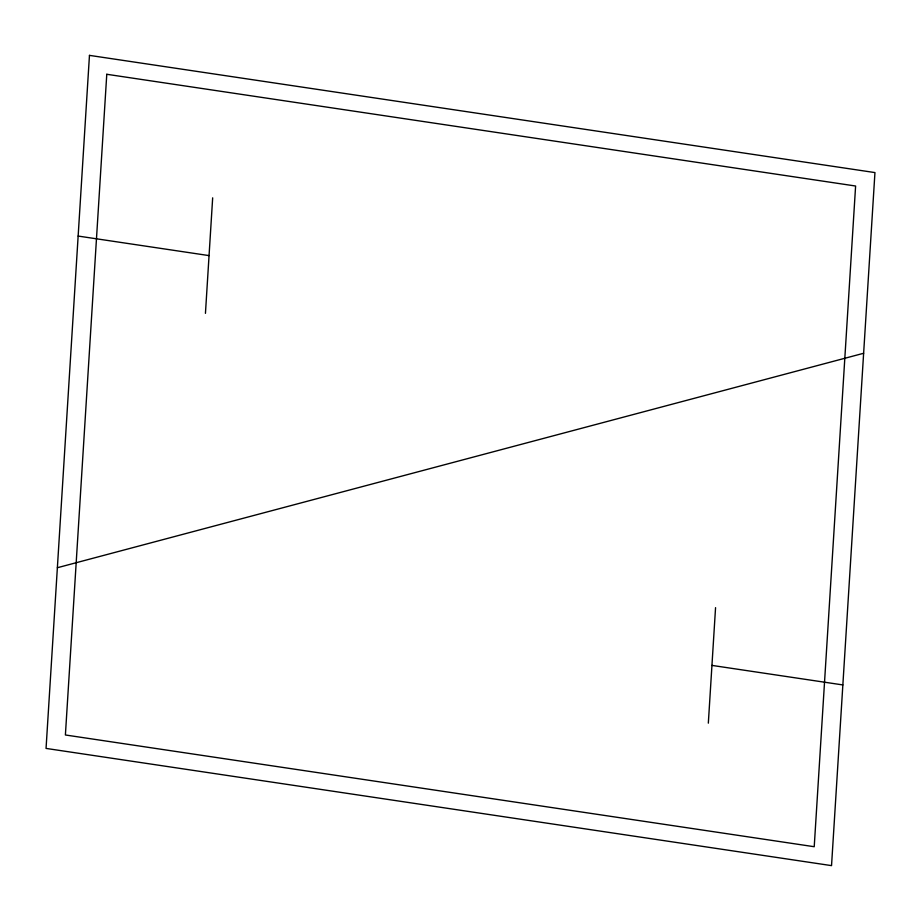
<?xml version="1.0" encoding="UTF-8"?>
<svg xmlns="http://www.w3.org/2000/svg" width="921" height="921" viewBox="0 0 921 921"><rect width="100%" height="100%" fill="white"/><g stroke="black" fill="none" stroke-linecap="round" stroke-linejoin="round"><path stroke-width="1.38" d="M205.441 313.347L212.67 197.842M708.33 723.158L715.559 607.653M57.367 567.727L863.633 353.273M78.147 236.064L209.055 255.601M711.945 665.399L842.853 684.936M89.464 55.375L46.05 748.416L831.536 865.625L874.95 172.584L89.464 55.375M106.778 74.279L65.391 734.981L814.222 846.721L855.609 186.019L106.778 74.279"/></g></svg>
